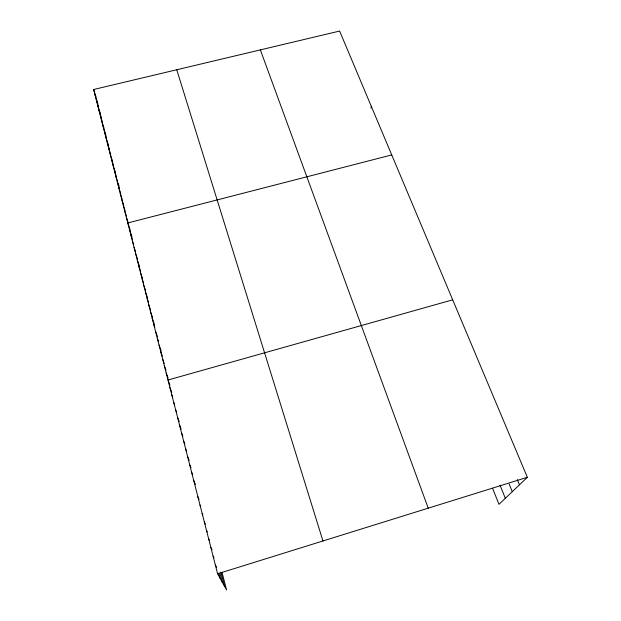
<?xml version="1.0" encoding="UTF-8"?>
<svg xmlns="http://www.w3.org/2000/svg" width="621" height="621" viewBox="0 0 621 621"><rect width="100%" height="100%" fill="white"/><g stroke="black" fill="none" stroke-linecap="round" stroke-linejoin="round"><path stroke-width="0.93" d="M371.009 108.186L371.265 106.269M222.108 572.678L226.572 589.95L217.598 573.796L93.647 89.509L339.625 31.05L527.353 477.293L498.997 504.33L492.523 488.199M217.598 573.796L527.353 477.293M452.693 299.827L168.004 380.013L169.929 385.136M391.735 154.924L127.802 222.955L130.169 229.972M215.332 564.947L216.62 567.353M213.088 556.175L213.973 557.868M210.861 547.474L212.025 549.771M208.656 538.842L209.448 540.456M206.459 530.287L207.274 531.972M204.293 521.795L205.38 524.108M202.135 513.373L202.873 514.98M199.993 505.02L200.754 506.697M197.874 496.738L199.03 499.338M193.69 480.367L195.46 484.496M191.617 472.278L192.704 474.832M189.933 465.137L191.035 467.768M517.293 479.598L519.459 484.822M187.526 456.295L189.203 460.363M509.15 484.054L512.278 491.669M185.5 448.393L186.525 450.908M500.014 485.172L505.331 498.29M183.498 440.561L184.887 443.992M181.511 432.783L182.916 436.307M179.531 425.067L181.153 429.173M177.575 417.413L179.221 421.612M175.627 409.821L176.628 412.398M173.701 402.284L174.718 404.915M171.784 394.801L172.817 397.487M169.89 387.38L171.792 392.41M166.187 372.918L168.136 378.135M164.379 365.87L166.024 370.295M162.593 358.876L164.255 363.378M260.362 49.89L428.226 508.172M160.816 351.936L162.36 356.159M159.054 345.043L161.243 351.051M157.299 338.204L158.565 341.69M155.56 331.404L157.478 336.714M153.837 324.659L154.8 327.352M152.122 317.968L154.396 324.341M150.422 311.315L152.549 317.315M148.73 304.717L150.569 309.926M145.384 291.653L147.573 297.886M147.053 298.158L148.598 302.559M143.73 285.186L145.617 290.597M142.085 278.767L143.676 283.331M138.84 266.067L140.641 271.292M140.455 272.394L142.543 278.425M137.225 259.78L139.345 265.943M134.043 247.337L135.58 251.831M135.634 253.539L137.458 258.879M130.899 235.064L132.459 239.652M132.467 241.181L133.701 244.814M129.642 229.855L131.986 236.803M126.273 216.962L128.353 223.156M123.237 205.101L125.038 210.503M124.751 211.016L126.242 215.479M120.241 193.395L122.065 198.891M121.732 199.232L123.851 205.582M117.284 181.844L119.597 188.846M118.758 187.604L120.769 193.682M112.921 164.806L115.273 171.963M114.365 170.449L116.414 176.667M115.816 176.131L117.563 181.417M118.145 183.187L119.015 185.834M110.057 153.628L112.727 161.802M111.485 159.193L113.255 164.604M105.842 137.132L108.396 145.011M107.239 142.597L109.63 149.956M108.644 148.093L110.732 154.497M101.697 120.955L104.002 128.089M103.07 126.311L105.935 135.176M104.452 131.706L106.447 137.87M97.637 105.081L100.253 113.247M98.98 110.336L101.588 118.456M100.338 115.63L102.069 121.01M93.647 89.509L96.007 96.884M94.966 94.664L97.901 103.839M96.294 99.857L98.343 106.245M176.76 69.754L322.959 540.969M220.905 572.104L224.577 586.356M220.245 574.107L222.38 582.405M218.786 573.175L220.106 578.314"/></g></svg>
